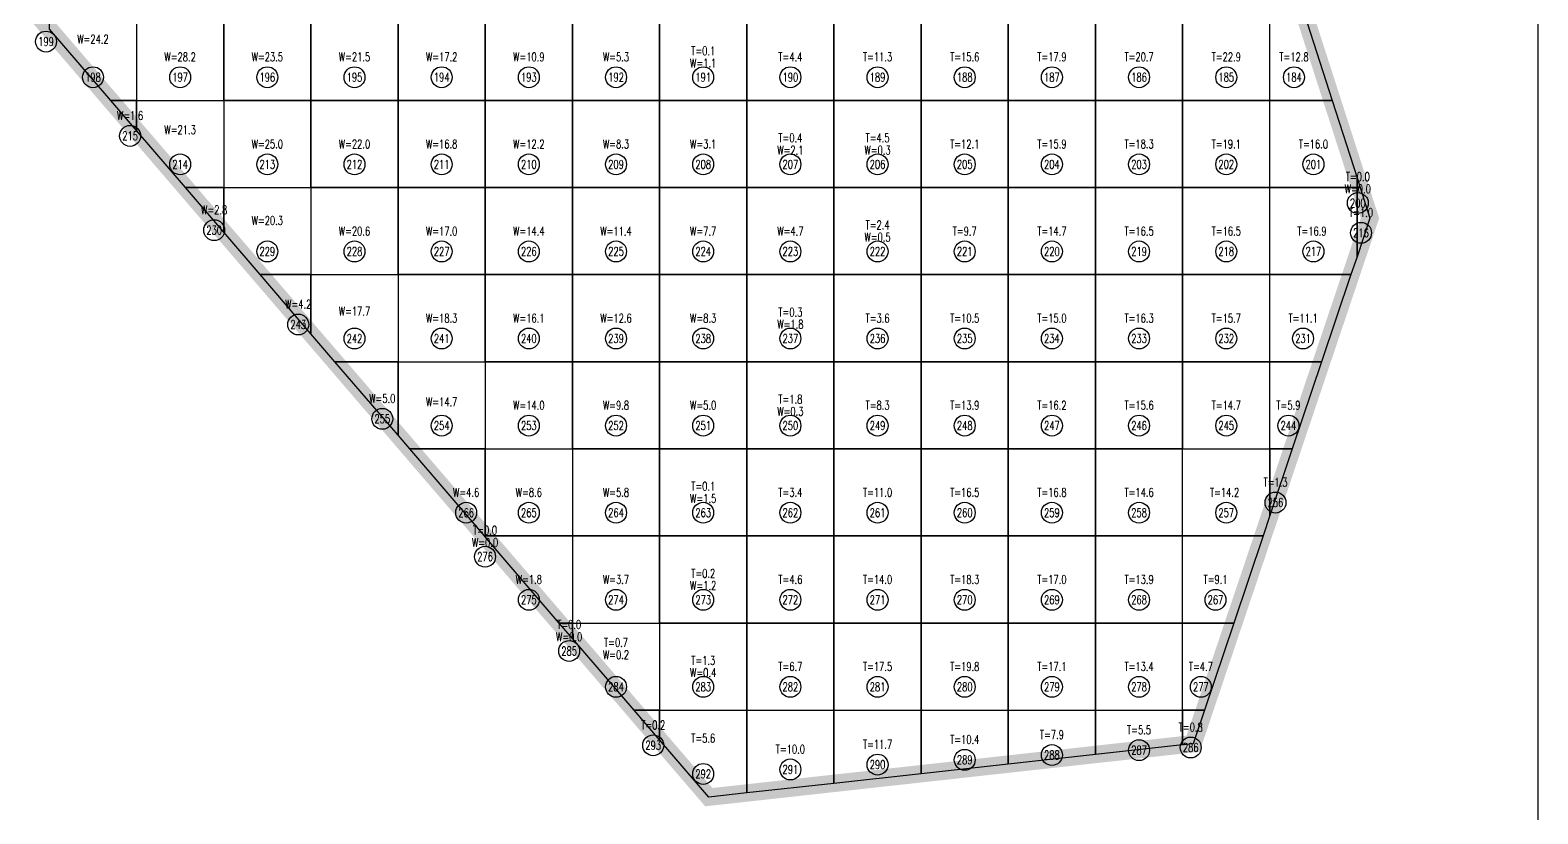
# Model space of a CAD drawing. Extents: x 4283 to 40403, y 1134 to 1764.
# Drawn here: x 15045.5 to 15132, y 1574.5 to 1619.5 of the extents above; entities that cross this region are included whole.
import ezdxf
from ezdxf.enums import TextEntityAlignment as Align

# ---------------------------------------------------------------- set-up
doc = ezdxf.new("R2010")
doc.units = 0
for name, color, linetype in [('tdz_17-1方格网', 2, 'Continuous'), ('tdz_17-1方格网计算', 7, 'Continuous'), ('tdz_土方计算图', 7, 'Continuous'), ('tdz_格田', 6, 'Continuous')]:
    doc.layers.add(name, color=color, linetype=linetype)
doc.styles.add('GLandNum', font='txt_____.ttf', dxfattribs={"width": 0.7, "height": 0.5})

msp = doc.modelspace()

# ---------------------------------------------------------------- linework, layer by layer
at = {"layer": 'tdz_17-1方格网', "linetype": 'Continuous'}
for points in [[(15046.618, 1619.582, 3410.127), (15046.618, 1620.484, 3410.182), (15051.618, 1620.484, 3409.714), (15051.618, 1615.484, 3409.638), (15050.133, 1615.484, 3409.71)], [(15051.618, 1620.484, 3409.714), (15051.618, 1615.484, 3409.638), (15056.618, 1615.484, 3409.244), (15056.618, 1620.484, 3409.11)], [(15056.618, 1620.484, 3409.11), (15056.618, 1615.484, 3409.244), (15061.618, 1615.484, 3409.041), (15061.618, 1620.484, 3408.892)], [(15061.618, 1620.484, 3408.892), (15061.618, 1615.484, 3409.041), (15066.618, 1615.484, 3408.765), (15066.618, 1620.484, 3408.612)], [(15066.618, 1620.484, 3408.612), (15066.618, 1615.484, 3408.765), (15071.618, 1615.484, 3408.248), (15071.618, 1620.484, 3408.331)], [(15071.618, 1620.484, 3408.331), (15071.618, 1615.484, 3408.248), (15076.618, 1615.484, 3407.916), (15076.618, 1620.484, 3407.797)], [(15076.618, 1620.484, 3407.797), (15076.618, 1615.484, 3407.916), (15081.618, 1615.484, 3407.57), (15081.618, 1620.484, 3407.451)], [(15081.618, 1620.484, 3407.451), (15081.618, 1615.484, 3407.57), (15086.618, 1615.484, 3407.224), (15086.618, 1620.484, 3407.162)], [(15086.618, 1620.484, 3407.162), (15086.618, 1615.484, 3407.224), (15091.618, 1615.484, 3406.822), (15091.618, 1620.484, 3406.665)], [(15091.618, 1620.484, 3406.665), (15091.618, 1615.484, 3406.822), (15096.618, 1615.484, 3406.395), (15096.618, 1620.484, 3406.223)], [(15096.618, 1620.484, 3406.223), (15096.618, 1615.484, 3406.395), (15101.618, 1615.484, 3406.12), (15101.618, 1620.484, 3406.021)], [(15101.618, 1620.484, 3406.021), (15101.618, 1615.484, 3406.12), (15106.618, 1615.484, 3405.83), (15106.618, 1620.484, 3405.763)], [(15106.618, 1620.484, 3405.763), (15106.618, 1615.484, 3405.83), (15111.618, 1615.484, 3405.553), (15111.618, 1620.484, 3405.476)], [(15111.618, 1620.484, 3405.476), (15111.618, 1615.484, 3405.553), (15116.618, 1615.484, 3405.379), (15116.618, 1620.484, 3405.194)], [(15116.618, 1620.484, 3405.194), (15118.581, 1620.484, 3405.126), (15120.189, 1615.484, 3405.255), (15116.618, 1615.484, 3405.379)], [(15050.133, 1615.484, 3409.71), (15051.618, 1615.484, 3409.638), (15051.618, 1613.752, 3409.533)], [(15051.618, 1613.752, 3409.533), (15051.618, 1615.484, 3409.638), (15056.618, 1615.484, 3409.244), (15056.618, 1610.484, 3409.245), (15054.421, 1610.484, 3409.3)], [(15056.618, 1615.484, 3409.244), (15056.618, 1610.484, 3409.245), (15061.618, 1610.484, 3409.015), (15061.618, 1615.484, 3409.041)], [(15061.618, 1615.484, 3409.041), (15061.618, 1610.484, 3409.015), (15066.618, 1610.484, 3408.594), (15066.618, 1615.484, 3408.765)], [(15066.618, 1615.484, 3408.765), (15066.618, 1610.484, 3408.594), (15071.618, 1610.484, 3408.314), (15071.618, 1615.484, 3408.248)], [(15071.618, 1615.484, 3408.248), (15071.618, 1610.484, 3408.314), (15076.618, 1610.484, 3408.044), (15076.618, 1615.484, 3407.916)], [(15076.618, 1615.484, 3407.916), (15076.618, 1610.484, 3408.044), (15081.618, 1610.484, 3407.71), (15081.618, 1615.484, 3407.57)], [(15081.618, 1615.484, 3407.57), (15081.618, 1610.484, 3407.71), (15086.618, 1610.484, 3407.368), (15086.618, 1615.484, 3407.224)], [(15086.618, 1615.484, 3407.224), (15086.618, 1610.484, 3407.368), (15091.618, 1610.484, 3407.364), (15091.618, 1615.484, 3406.822)], [(15091.618, 1615.484, 3406.822), (15091.618, 1610.484, 3407.364), (15096.618, 1610.484, 3406.613), (15096.618, 1615.484, 3406.395)], [(15096.618, 1615.484, 3406.395), (15096.618, 1610.484, 3406.613), (15101.618, 1610.484, 3406.206), (15101.618, 1615.484, 3406.12)], [(15101.618, 1615.484, 3406.12), (15101.618, 1610.484, 3406.206), (15106.618, 1610.484, 3405.911), (15106.618, 1615.484, 3405.83)], [(15106.618, 1615.484, 3405.83), (15106.618, 1610.484, 3405.911), (15111.618, 1610.484, 3405.738), (15111.618, 1615.484, 3405.553)], [(15111.618, 1615.484, 3405.553), (15111.618, 1610.484, 3405.738), (15116.618, 1610.484, 3405.564), (15116.618, 1615.484, 3405.379)], [(15121.618, 1611.039, 3405.37), (15121.618, 1610.484, 3405.391), (15116.618, 1610.484, 3405.564), (15116.618, 1615.484, 3405.379), (15120.189, 1615.484, 3405.255)], [(15054.421, 1610.484, 3409.3), (15056.618, 1610.484, 3409.245), (15056.618, 1607.922, 3409.172)], [(15056.618, 1607.922, 3409.172), (15056.618, 1610.484, 3409.245), (15061.618, 1610.484, 3409.015), (15061.618, 1605.484, 3408.933), (15058.709, 1605.484, 3409.049)], [(15061.618, 1610.484, 3409.015), (15061.618, 1605.484, 3408.933), (15066.618, 1605.484, 3408.667), (15066.618, 1610.484, 3408.594)], [(15066.618, 1610.484, 3408.594), (15066.618, 1605.484, 3408.667), (15071.618, 1605.484, 3408.401), (15071.618, 1610.484, 3408.314)], [(15071.618, 1610.484, 3408.314), (15071.618, 1605.484, 3408.401), (15076.618, 1605.484, 3408.137), (15076.618, 1610.484, 3408.044)], [(15076.618, 1610.484, 3408.044), (15076.618, 1605.484, 3408.137), (15081.618, 1605.484, 3407.858), (15081.618, 1610.484, 3407.71)], [(15081.618, 1610.484, 3407.71), (15081.618, 1605.484, 3407.858), (15086.618, 1605.484, 3407.56), (15086.618, 1610.484, 3407.368)], [(15086.618, 1610.484, 3407.368), (15086.618, 1605.484, 3407.56), (15091.618, 1605.484, 3407.076), (15091.618, 1610.484, 3407.364)], [(15091.618, 1610.484, 3407.364), (15091.618, 1605.484, 3407.076), (15096.618, 1605.484, 3406.675), (15096.618, 1610.484, 3406.613)], [(15096.618, 1610.484, 3406.613), (15096.618, 1605.484, 3406.675), (15101.618, 1605.484, 3406.238), (15101.618, 1610.484, 3406.206)], [(15101.618, 1610.484, 3406.206), (15101.618, 1605.484, 3406.238), (15106.618, 1605.484, 3405.925), (15106.618, 1610.484, 3405.911)], [(15106.618, 1610.484, 3405.911), (15106.618, 1605.484, 3405.925), (15111.618, 1605.484, 3405.764), (15111.618, 1610.484, 3405.738)], [(15111.618, 1610.484, 3405.738), (15111.618, 1605.484, 3405.764), (15116.618, 1605.484, 3405.61), (15116.618, 1610.484, 3405.564)], [(15121.271, 1605.484, 3405.491), (15116.618, 1605.484, 3405.61), (15116.618, 1610.484, 3405.564), (15121.618, 1610.484, 3405.391), (15121.618, 1606.517, 3405.472)], [(15121.797, 1610.484, 3405.385), (15121.618, 1610.484, 3405.391), (15121.618, 1611.039, 3405.37)], [(15121.618, 1610.484, 3405.391), (15121.797, 1610.484, 3405.385), (15122.362, 1608.727, 3405.43), (15121.618, 1606.517, 3405.472)], [(15058.709, 1605.484, 3409.049), (15061.618, 1605.484, 3408.933), (15061.618, 1602.092, 3408.832)], [(15061.618, 1602.092, 3408.832), (15061.618, 1605.484, 3408.933), (15066.618, 1605.484, 3408.667), (15066.618, 1600.484, 3408.648), (15062.998, 1600.484, 3408.717)], [(15066.618, 1605.484, 3408.667), (15066.618, 1600.484, 3408.648), (15071.618, 1600.484, 3408.488), (15071.618, 1605.484, 3408.401)], [(15071.618, 1605.484, 3408.401), (15071.618, 1600.484, 3408.488), (15076.618, 1600.484, 3408.169), (15076.618, 1605.484, 3408.137)], [(15076.618, 1605.484, 3408.137), (15076.618, 1600.484, 3408.169), (15081.618, 1600.484, 3407.809), (15081.618, 1605.484, 3407.858)], [(15081.618, 1605.484, 3407.858), (15081.618, 1600.484, 3407.809), (15086.618, 1600.484, 3407.39), (15086.618, 1605.484, 3407.56)], [(15086.618, 1605.484, 3407.56), (15086.618, 1600.484, 3407.39), (15091.618, 1600.484, 3406.945), (15091.618, 1605.484, 3407.076)], [(15091.618, 1605.484, 3407.076), (15091.618, 1600.484, 3406.945), (15096.618, 1600.484, 3406.557), (15096.618, 1605.484, 3406.675)], [(15096.618, 1605.484, 3406.675), (15096.618, 1600.484, 3406.557), (15101.618, 1600.484, 3406.168), (15101.618, 1605.484, 3406.238)], [(15101.618, 1605.484, 3406.238), (15101.618, 1600.484, 3406.168), (15106.618, 1600.484, 3405.916), (15106.618, 1605.484, 3405.925)], [(15106.618, 1605.484, 3405.925), (15106.618, 1600.484, 3405.916), (15111.618, 1600.484, 3405.789), (15111.618, 1605.484, 3405.764)], [(15111.618, 1605.484, 3405.764), (15111.618, 1600.484, 3405.789), (15116.618, 1600.484, 3405.661), (15116.618, 1605.484, 3405.61)], [(15116.618, 1605.484, 3405.61), (15121.271, 1605.484, 3405.491), (15119.59, 1600.484, 3405.586), (15116.618, 1600.484, 3405.661)], [(15062.998, 1600.484, 3408.717), (15066.618, 1600.484, 3408.648), (15066.618, 1596.262, 3408.415)], [(15066.618, 1596.262, 3408.415), (15066.618, 1600.484, 3408.648), (15071.618, 1600.484, 3408.488), (15071.618, 1595.484, 3408.282), (15067.286, 1595.484, 3408.359)], [(15071.618, 1600.484, 3408.488), (15071.618, 1595.484, 3408.282), (15076.618, 1595.484, 3407.926), (15076.618, 1600.484, 3408.169)], [(15076.618, 1600.484, 3408.169), (15076.618, 1595.484, 3407.926), (15081.618, 1595.484, 3407.643), (15081.618, 1600.484, 3407.809)], [(15081.618, 1600.484, 3407.809), (15081.618, 1595.484, 3407.643), (15086.618, 1595.484, 3407.271), (15086.618, 1600.484, 3407.39)], [(15086.618, 1600.484, 3407.39), (15086.618, 1595.484, 3407.271), (15091.618, 1595.484, 3406.815), (15091.618, 1600.484, 3406.945)], [(15091.618, 1600.484, 3406.945), (15091.618, 1595.484, 3406.815), (15096.618, 1595.484, 3406.351), (15096.618, 1600.484, 3406.557)], [(15096.618, 1600.484, 3406.557), (15096.618, 1595.484, 3406.351), (15101.618, 1595.484, 3406.033), (15101.618, 1600.484, 3406.168)], [(15101.618, 1600.484, 3406.168), (15101.618, 1595.484, 3406.033), (15106.618, 1595.484, 3405.968), (15106.618, 1600.484, 3405.916)], [(15106.618, 1600.484, 3405.916), (15106.618, 1595.484, 3405.968), (15111.618, 1595.484, 3405.84), (15111.618, 1600.484, 3405.789)], [(15111.618, 1600.484, 3405.789), (15111.618, 1595.484, 3405.84), (15116.618, 1595.484, 3405.713), (15116.618, 1600.484, 3405.661)], [(15116.618, 1600.484, 3405.661), (15119.59, 1600.484, 3405.586), (15117.908, 1595.484, 3405.68), (15116.618, 1595.484, 3405.713)], [(15067.286, 1595.484, 3408.359), (15071.618, 1595.484, 3408.282), (15071.618, 1590.484, 3407.994), (15071.574, 1590.484, 3407.995)], [(15071.618, 1590.484, 3407.994), (15071.618, 1595.484, 3408.282), (15076.618, 1595.484, 3407.926), (15076.618, 1590.484, 3407.828)], [(15076.618, 1595.484, 3407.926), (15076.618, 1590.484, 3407.828), (15081.618, 1590.484, 3407.526), (15081.618, 1595.484, 3407.643)], [(15081.618, 1595.484, 3407.643), (15081.618, 1590.484, 3407.526), (15086.618, 1590.484, 3407.161), (15086.618, 1595.484, 3407.271)], [(15086.618, 1595.484, 3407.271), (15086.618, 1590.484, 3407.161), (15091.618, 1590.484, 3406.764), (15091.618, 1595.484, 3406.815)], [(15091.618, 1595.484, 3406.815), (15091.618, 1590.484, 3406.764), (15096.618, 1590.484, 3406.332), (15096.618, 1595.484, 3406.351)], [(15096.618, 1595.484, 3406.351), (15096.618, 1590.484, 3406.332), (15101.618, 1590.484, 3406), (15101.618, 1595.484, 3406.033)], [(15101.618, 1595.484, 3406.033), (15101.618, 1590.484, 3406), (15106.618, 1590.484, 3406), (15106.618, 1595.484, 3405.968)], [(15106.618, 1595.484, 3405.968), (15106.618, 1590.484, 3406), (15111.618, 1590.484, 3405.892), (15111.618, 1595.484, 3405.84)], [(15116.227, 1590.484, 3405.775), (15111.618, 1590.484, 3405.892), (15111.618, 1595.484, 3405.84), (15116.618, 1595.484, 3405.713), (15116.618, 1591.648, 3405.753)], [(15116.618, 1595.484, 3405.713), (15117.908, 1595.484, 3405.68), (15116.618, 1591.648, 3405.753)], [(15071.574, 1590.484, 3407.995), (15071.618, 1590.484, 3407.994), (15071.618, 1590.433, 3407.992)], [(15071.618, 1590.433, 3407.992), (15071.618, 1590.484, 3407.994), (15076.618, 1590.484, 3407.828), (15076.618, 1585.484, 3407.641), (15075.862, 1585.484, 3407.663)], [(15076.618, 1590.484, 3407.828), (15076.618, 1585.484, 3407.641), (15081.618, 1585.484, 3407.605), (15081.618, 1590.484, 3407.526)], [(15081.618, 1590.484, 3407.526), (15081.618, 1585.484, 3407.605), (15086.618, 1585.484, 3407.272), (15086.618, 1590.484, 3407.161)], [(15086.618, 1590.484, 3407.161), (15086.618, 1585.484, 3407.272), (15091.618, 1585.484, 3406.584), (15091.618, 1590.484, 3406.764)], [(15091.618, 1590.484, 3406.764), (15091.618, 1585.484, 3406.584), (15096.618, 1585.484, 3406.115), (15096.618, 1590.484, 3406.332)], [(15096.618, 1590.484, 3406.332), (15096.618, 1585.484, 3406.115), (15101.618, 1585.484, 3406), (15101.618, 1590.484, 3406)], [(15101.618, 1590.484, 3406), (15101.618, 1585.484, 3406), (15106.618, 1585.484, 3406), (15106.618, 1590.484, 3406)], [(15106.618, 1590.484, 3406), (15106.618, 1585.484, 3406), (15111.618, 1585.484, 3405.944), (15111.618, 1590.484, 3405.892)], [(15111.618, 1590.484, 3405.892), (15116.227, 1590.484, 3405.775), (15114.546, 1585.484, 3405.869), (15111.618, 1585.484, 3405.944)], [(15075.862, 1585.484, 3407.663), (15076.618, 1585.484, 3407.641), (15076.618, 1584.603, 3407.605)], [(15076.618, 1584.603, 3407.605), (15076.618, 1585.484, 3407.641), (15081.618, 1585.484, 3407.605), (15081.618, 1580.484, 3407.309), (15080.151, 1580.484, 3407.332)], [(15081.618, 1585.484, 3407.605), (15081.618, 1580.484, 3407.309), (15086.618, 1580.484, 3407.073), (15086.618, 1585.484, 3407.272)], [(15086.618, 1585.484, 3407.272), (15086.618, 1580.484, 3407.073), (15091.618, 1580.484, 3406.455), (15091.618, 1585.484, 3406.584)], [(15091.618, 1585.484, 3406.584), (15091.618, 1580.484, 3406.455), (15096.618, 1580.484, 3406.11), (15096.618, 1585.484, 3406.115)], [(15096.618, 1585.484, 3406.115), (15096.618, 1580.484, 3406.11), (15101.618, 1580.484, 3406), (15101.618, 1585.484, 3406)], [(15101.618, 1585.484, 3406), (15101.618, 1580.484, 3406), (15106.618, 1580.484, 3406), (15106.618, 1585.484, 3406)], [(15106.618, 1585.484, 3406), (15106.618, 1580.484, 3406), (15111.618, 1580.484, 3405.995), (15111.618, 1585.484, 3405.944)], [(15111.618, 1585.484, 3405.944), (15114.546, 1585.484, 3405.869), (15112.864, 1580.484, 3405.964), (15111.618, 1580.484, 3405.995)], [(15080.151, 1580.484, 3407.332), (15081.618, 1580.484, 3407.309), (15081.618, 1578.773, 3407.218)], [(15081.618, 1578.773, 3407.218), (15081.618, 1580.484, 3407.309), (15086.618, 1580.484, 3407.073), (15086.618, 1575.725, 3406.922), (15084.439, 1575.484, 3407)], [(15086.618, 1575.725, 3406.922), (15086.618, 1580.484, 3407.073), (15091.618, 1580.484, 3406.455), (15091.618, 1576.278, 3406.742)], [(15091.618, 1576.278, 3406.742), (15091.618, 1580.484, 3406.455), (15096.618, 1580.484, 3406.11), (15096.618, 1576.831, 3406.562)], [(15096.618, 1576.831, 3406.562), (15096.618, 1580.484, 3406.11), (15101.618, 1580.484, 3406), (15101.618, 1577.383, 3406.382)], [(15101.618, 1577.383, 3406.382), (15101.618, 1580.484, 3406), (15106.618, 1580.484, 3406), (15106.618, 1577.936, 3406.202)], [(15106.618, 1577.936, 3406.202), (15106.618, 1580.484, 3406), (15111.618, 1580.484, 3405.995), (15111.618, 1578.489, 3406.022)], [(15111.618, 1580.484, 3405.995), (15112.864, 1580.484, 3405.964), (15112.216, 1578.555, 3406), (15111.618, 1578.489, 3406.022)]]:
    msp.add_polyline3d(points, close=True, dxfattribs=at)
at = {"layer": 'tdz_17-1方格网计算', "color": 7, "linetype": 'Continuous'}
for centre in [(15046.425, 1618.866), (15049.118, 1616.817), (15054.118, 1616.817), (15059.118, 1616.817), (15064.118, 1616.817), (15069.118, 1616.817), (15074.118, 1616.817), (15079.118, 1616.817), (15084.118, 1616.817), (15089.118, 1616.817), (15094.118, 1616.817), (15099.118, 1616.817), (15104.118, 1616.817), (15109.118, 1616.817), (15114.118, 1616.817), (15118.001, 1616.817), (15051.247, 1613.451), (15054.118, 1611.817), (15059.118, 1611.817), (15064.118, 1611.817), (15069.118, 1611.817), (15074.118, 1611.817), (15079.118, 1611.817), (15084.118, 1611.817), (15089.118, 1611.817), (15094.118, 1611.817), (15099.118, 1611.817), (15104.118, 1611.817), (15109.118, 1611.817), (15114.118, 1611.817), (15119.118, 1611.817), (15121.663, 1609.595), (15056.069, 1608.036), (15121.849, 1607.887), (15059.118, 1606.817), (15064.118, 1606.817), (15069.118, 1606.817), (15074.118, 1606.817), (15079.118, 1606.817), (15084.118, 1606.817), (15089.118, 1606.817), (15094.118, 1606.817), (15099.118, 1606.817), (15104.118, 1606.817), (15109.118, 1606.817), (15114.118, 1606.817), (15119.118, 1606.817), (15060.891, 1602.621), (15064.118, 1601.817), (15069.118, 1601.817), (15074.118, 1601.817), (15079.118, 1601.817), (15084.118, 1601.817), (15089.118, 1601.817), (15094.118, 1601.817), (15099.118, 1601.817), (15104.118, 1601.817), (15109.118, 1601.817), (15114.118, 1601.817), (15118.524, 1601.817), (15065.713, 1597.207), (15069.118, 1596.817), (15074.118, 1596.817), (15079.118, 1596.817), (15084.118, 1596.817), (15089.118, 1596.817), (15094.118, 1596.817), (15099.118, 1596.817), (15104.118, 1596.817), (15109.118, 1596.817), (15114.118, 1596.817), (15117.684, 1596.817), (15116.941, 1592.399), (15070.524, 1591.817), (15074.118, 1591.817), (15079.118, 1591.817), (15084.118, 1591.817), (15089.118, 1591.817), (15094.118, 1591.817), (15099.118, 1591.817), (15104.118, 1591.817), (15109.118, 1591.817), (15114.118, 1591.817), (15071.607, 1589.292), (15074.118, 1586.817), (15079.118, 1586.817), (15084.118, 1586.817), (15089.118, 1586.817), (15094.118, 1586.817), (15099.118, 1586.817), (15104.118, 1586.817), (15109.118, 1586.817), (15113.502, 1586.817), (15076.429, 1583.877), (15079.118, 1581.817), (15084.118, 1581.817), (15089.118, 1581.817), (15094.118, 1581.817), (15099.118, 1581.817), (15104.118, 1581.817), (15109.118, 1581.817), (15112.662, 1581.817), (15081.251, 1578.462), (15099.118, 1577.629), (15104.118, 1577.905), (15109.118, 1578.182), (15112.079, 1578.336), (15084.118, 1576.817), (15089.118, 1577.076), (15094.118, 1577.353)]:
    msp.add_circle(centre, 0.6, dxfattribs=at)
at = {"layer": 'tdz_土方计算图', "linetype": 'Continuous'}
msp.add_lwpolyline([(15131.99, 1674.092), (15131.99, 1514.092)], dxfattribs=at)
at = {"layer": 'tdz_格田', "linetype": 'Continuous', "lineweight": 60, "const_width": 1}
msp.add_lwpolyline([(15011.618, 1660.39), (15101.35, 1672.701), (15117.953, 1622.436), (15122.362, 1608.727), (15112.216, 1578.555), (15084.439, 1575.484), (15011.618, 1660.39)], close=True, dxfattribs=at)

# ---------------------------------------------------------------- texts
at = {"layer": 'tdz_17-1方格网计算', "color": 7, "linetype": 'Continuous', "style": 'GLandNum', "width": 0.7}
for s, p in [('199', (15046.425, 1618.866)), ('198', (15049.118, 1616.817)), ('197', (15054.118, 1616.817)), ('196', (15059.118, 1616.817)), ('195', (15064.118, 1616.817)), ('194', (15069.118, 1616.817)), ('193', (15074.118, 1616.817)), ('192', (15079.118, 1616.817)), ('191', (15084.118, 1616.817)), ('190', (15089.118, 1616.817)), ('189', (15094.118, 1616.817)), ('188', (15099.118, 1616.817)), ('187', (15104.118, 1616.817)), ('186', (15109.118, 1616.817)), ('185', (15114.118, 1616.817)), ('184', (15118.001, 1616.817)), ('215', (15051.247, 1613.451)), ('214', (15054.118, 1611.817)), ('213', (15059.118, 1611.817)), ('212', (15064.118, 1611.817)), ('211', (15069.118, 1611.817)), ('210', (15074.118, 1611.817)), ('209', (15079.118, 1611.817)), ('208', (15084.118, 1611.817)), ('207', (15089.118, 1611.817)), ('206', (15094.118, 1611.817)), ('205', (15099.118, 1611.817)), ('204', (15104.118, 1611.817)), ('203', (15109.118, 1611.817)), ('202', (15114.118, 1611.817)), ('201', (15119.118, 1611.817)), ('200', (15121.663, 1609.595)), ('230', (15056.069, 1608.036)), ('216', (15121.849, 1607.887)), ('229', (15059.118, 1606.817)), ('228', (15064.118, 1606.817)), ('227', (15069.118, 1606.817)), ('226', (15074.118, 1606.817)), ('225', (15079.118, 1606.817)), ('224', (15084.118, 1606.817)), ('223', (15089.118, 1606.817)), ('222', (15094.118, 1606.817)), ('221', (15099.118, 1606.817)), ('220', (15104.118, 1606.817)), ('219', (15109.118, 1606.817)), ('218', (15114.118, 1606.817)), ('217', (15119.118, 1606.817)), ('243', (15060.891, 1602.621)), ('242', (15064.118, 1601.817)), ('241', (15069.118, 1601.817)), ('240', (15074.118, 1601.817)), ('239', (15079.118, 1601.817)), ('238', (15084.118, 1601.817)), ('237', (15089.118, 1601.817)), ('236', (15094.118, 1601.817)), ('235', (15099.118, 1601.817)), ('234', (15104.118, 1601.817)), ('233', (15109.118, 1601.817)), ('232', (15114.118, 1601.817)), ('231', (15118.524, 1601.817)), ('255', (15065.713, 1597.207)), ('254', (15069.118, 1596.817)), ('253', (15074.118, 1596.817)), ('252', (15079.118, 1596.817)), ('251', (15084.118, 1596.817)), ('250', (15089.118, 1596.817)), ('249', (15094.118, 1596.817)), ('248', (15099.118, 1596.817)), ('247', (15104.118, 1596.817)), ('246', (15109.118, 1596.817)), ('245', (15114.118, 1596.817)), ('244', (15117.684, 1596.817)), ('266', (15070.524, 1591.817)), ('265', (15074.118, 1591.817)), ('264', (15079.118, 1591.817)), ('263', (15084.118, 1591.817)), ('262', (15089.118, 1591.817)), ('261', (15094.118, 1591.817)), ('260', (15099.118, 1591.817)), ('259', (15104.118, 1591.817)), ('258', (15109.118, 1591.817)), ('257', (15114.118, 1591.817)), ('256', (15116.941, 1592.399)), ('276', (15071.607, 1589.292)), ('275', (15074.118, 1586.817)), ('274', (15079.118, 1586.817)), ('273', (15084.118, 1586.817)), ('272', (15089.118, 1586.817)), ('271', (15094.118, 1586.817)), ('270', (15099.118, 1586.817)), ('269', (15104.118, 1586.817)), ('268', (15109.118, 1586.817)), ('267', (15113.502, 1586.817)), ('285', (15076.429, 1583.877)), ('284', (15079.118, 1581.817)), ('283', (15084.118, 1581.817)), ('282', (15089.118, 1581.817)), ('281', (15094.118, 1581.817)), ('280', (15099.118, 1581.817)), ('279', (15104.118, 1581.817)), ('278', (15109.118, 1581.817)), ('277', (15112.662, 1581.817)), ('293', (15081.251, 1578.462)), ('287', (15109.118, 1578.182)), ('286', (15112.079, 1578.336)), ('291', (15089.118, 1577.076)), ('290', (15094.118, 1577.353)), ('289', (15099.118, 1577.629)), ('288', (15104.118, 1577.905)), ('292', (15084.118, 1576.817))]:
    msp.add_text(s, height=0.5, dxfattribs=at).set_placement(p, align=Align.MIDDLE_CENTER)
at = {"layer": 'tdz_17-1方格网计算', "color": 173, "linetype": 'Continuous', "style": 'GLandNum', "width": 0.7}
for s, p in [('W=24.2', (15049.118, 1619.008)), ('W=28.2', (15054.118, 1617.984)), ('W=23.5', (15059.118, 1617.984)), ('W=21.5', (15064.118, 1617.984)), ('W=17.2', (15069.118, 1617.984)), ('W=10.9', (15074.118, 1617.984)), ('W=5.3', (15079.118, 1617.984)), ('W=1.1', (15084.118, 1617.634)), ('W=1.6', (15051.247, 1614.618)), ('W=21.3', (15054.118, 1613.801)), ('W=25.0', (15059.118, 1612.984)), ('W=22.0', (15064.118, 1612.984)), ('W=16.8', (15069.118, 1612.984)), ('W=12.2', (15074.118, 1612.984)), ('W=8.3', (15079.118, 1612.984)), ('W=3.1', (15084.118, 1612.984)), ('W=2.1', (15089.118, 1612.634)), ('W=0.3', (15094.118, 1612.634)), ('W=0.0', (15121.663, 1610.411)), ('W=2.8', (15056.069, 1609.203)), ('W=20.3', (15059.118, 1608.594)), ('W=20.6', (15064.118, 1607.984)), ('W=17.0', (15069.118, 1607.984)), ('W=14.4', (15074.118, 1607.984)), ('W=11.4', (15079.118, 1607.984)), ('W=7.7', (15084.118, 1607.984)), ('W=4.7', (15089.118, 1607.984)), ('W=0.5', (15094.118, 1607.634)), ('W=4.2', (15060.891, 1603.788)), ('W=17.7', (15064.118, 1603.386)), ('W=18.3', (15069.118, 1602.984)), ('W=16.1', (15074.118, 1602.984)), ('W=12.6', (15079.118, 1602.984)), ('W=8.3', (15084.118, 1602.984)), ('W=1.8', (15089.118, 1602.634)), ('W=5.0', (15065.713, 1598.373)), ('W=14.7', (15069.118, 1598.179)), ('W=14.0', (15074.118, 1597.984)), ('W=9.8', (15079.118, 1597.984)), ('W=5.0', (15084.118, 1597.984)), ('W=0.3', (15089.118, 1597.634)), ('W=4.6', (15070.524, 1592.984)), ('W=8.6', (15074.118, 1592.984)), ('W=5.8', (15079.118, 1592.984)), ('W=1.5', (15084.118, 1592.634)), ('W=0.0', (15071.607, 1590.108)), ('W=1.8', (15074.118, 1587.984)), ('W=3.7', (15079.118, 1587.984)), ('W=1.2', (15084.118, 1587.634)), ('W=0.0', (15076.429, 1584.693)), ('W=0.2', (15079.118, 1583.664)), ('W=0.4', (15084.118, 1582.634))]:
    msp.add_text(s, height=0.5, dxfattribs=at).set_placement(p, align=Align.MIDDLE_CENTER)
at = {"layer": 'tdz_17-1方格网计算', "color": 2, "linetype": 'Continuous', "style": 'GLandNum', "width": 0.7}
for s, p in [('T=0.1', (15084.118, 1618.334)), ('T=4.4', (15089.118, 1617.984)), ('T=11.3', (15094.118, 1617.984)), ('T=15.6', (15099.118, 1617.984)), ('T=17.9', (15104.118, 1617.984)), ('T=20.7', (15109.118, 1617.984)), ('T=22.9', (15114.118, 1617.984)), ('T=12.8', (15118.001, 1617.984)), ('T=0.4', (15089.118, 1613.334)), ('T=4.5', (15094.118, 1613.334)), ('T=12.1', (15099.118, 1612.984)), ('T=15.9', (15104.118, 1612.984)), ('T=18.3', (15109.118, 1612.984)), ('T=19.1', (15114.118, 1612.984)), ('T=16.0', (15119.118, 1612.984)), ('T=0.0', (15121.663, 1611.111)), ('T=2.4', (15094.118, 1608.334)), ('T=1.0', (15121.849, 1609.053)), ('T=9.7', (15099.118, 1607.984)), ('T=14.7', (15104.118, 1607.984)), ('T=16.5', (15109.118, 1607.984)), ('T=16.5', (15114.118, 1607.984)), ('T=16.9', (15119.032, 1607.984)), ('T=0.3', (15089.118, 1603.334)), ('T=3.6', (15094.118, 1602.984)), ('T=10.5', (15099.118, 1602.984)), ('T=15.0', (15104.118, 1602.984)), ('T=16.3', (15109.118, 1602.984)), ('T=15.7', (15114.118, 1602.984)), ('T=11.1', (15118.524, 1602.984)), ('T=1.8', (15089.118, 1598.334)), ('T=8.3', (15094.118, 1597.984)), ('T=13.9', (15099.118, 1597.984)), ('T=16.2', (15104.118, 1597.984)), ('T=15.6', (15109.118, 1597.984)), ('T=14.7', (15114.118, 1597.984)), ('T=5.9', (15117.684, 1597.984)), ('T=1.3', (15116.941, 1593.566)), ('T=0.1', (15084.118, 1593.334)), ('T=3.4', (15089.118, 1592.984)), ('T=11.0', (15094.118, 1592.984)), ('T=16.5', (15099.118, 1592.984)), ('T=16.8', (15104.118, 1592.984)), ('T=14.6', (15109.118, 1592.984)), ('T=14.2', (15114.021, 1592.984)), ('T=0.0', (15071.607, 1590.808)), ('T=0.2', (15084.118, 1588.334)), ('T=4.6', (15089.118, 1587.984)), ('T=14.0', (15094.118, 1587.984)), ('T=18.3', (15099.118, 1587.984)), ('T=17.0', (15104.118, 1587.984)), ('T=13.9', (15109.118, 1587.984)), ('T=9.1', (15113.502, 1587.984)), ('T=0.0', (15076.429, 1585.393)), ('T=0.7', (15079.118, 1584.364)), ('T=1.3', (15084.118, 1583.334)), ('T=6.7', (15089.118, 1582.984)), ('T=17.5', (15094.118, 1582.984)), ('T=19.8', (15099.118, 1582.984)), ('T=17.1', (15104.118, 1582.984)), ('T=13.4', (15109.118, 1582.984)), ('T=4.7', (15112.662, 1582.984)), ('T=0.2', (15081.251, 1579.629)), ('T=5.6', (15084.118, 1578.867)), ('T=7.9', (15104.118, 1579.072)), ('T=5.5', (15109.118, 1579.348)), ('T=0.8', (15112.079, 1579.503)), ('T=10.0', (15089.118, 1578.243)), ('T=11.7', (15094.118, 1578.519)), ('T=10.4', (15099.118, 1578.796))]:
    msp.add_text(s, height=0.5, dxfattribs=at).set_placement(p, align=Align.MIDDLE_CENTER)

doc.saveas('drawing.dxf')
